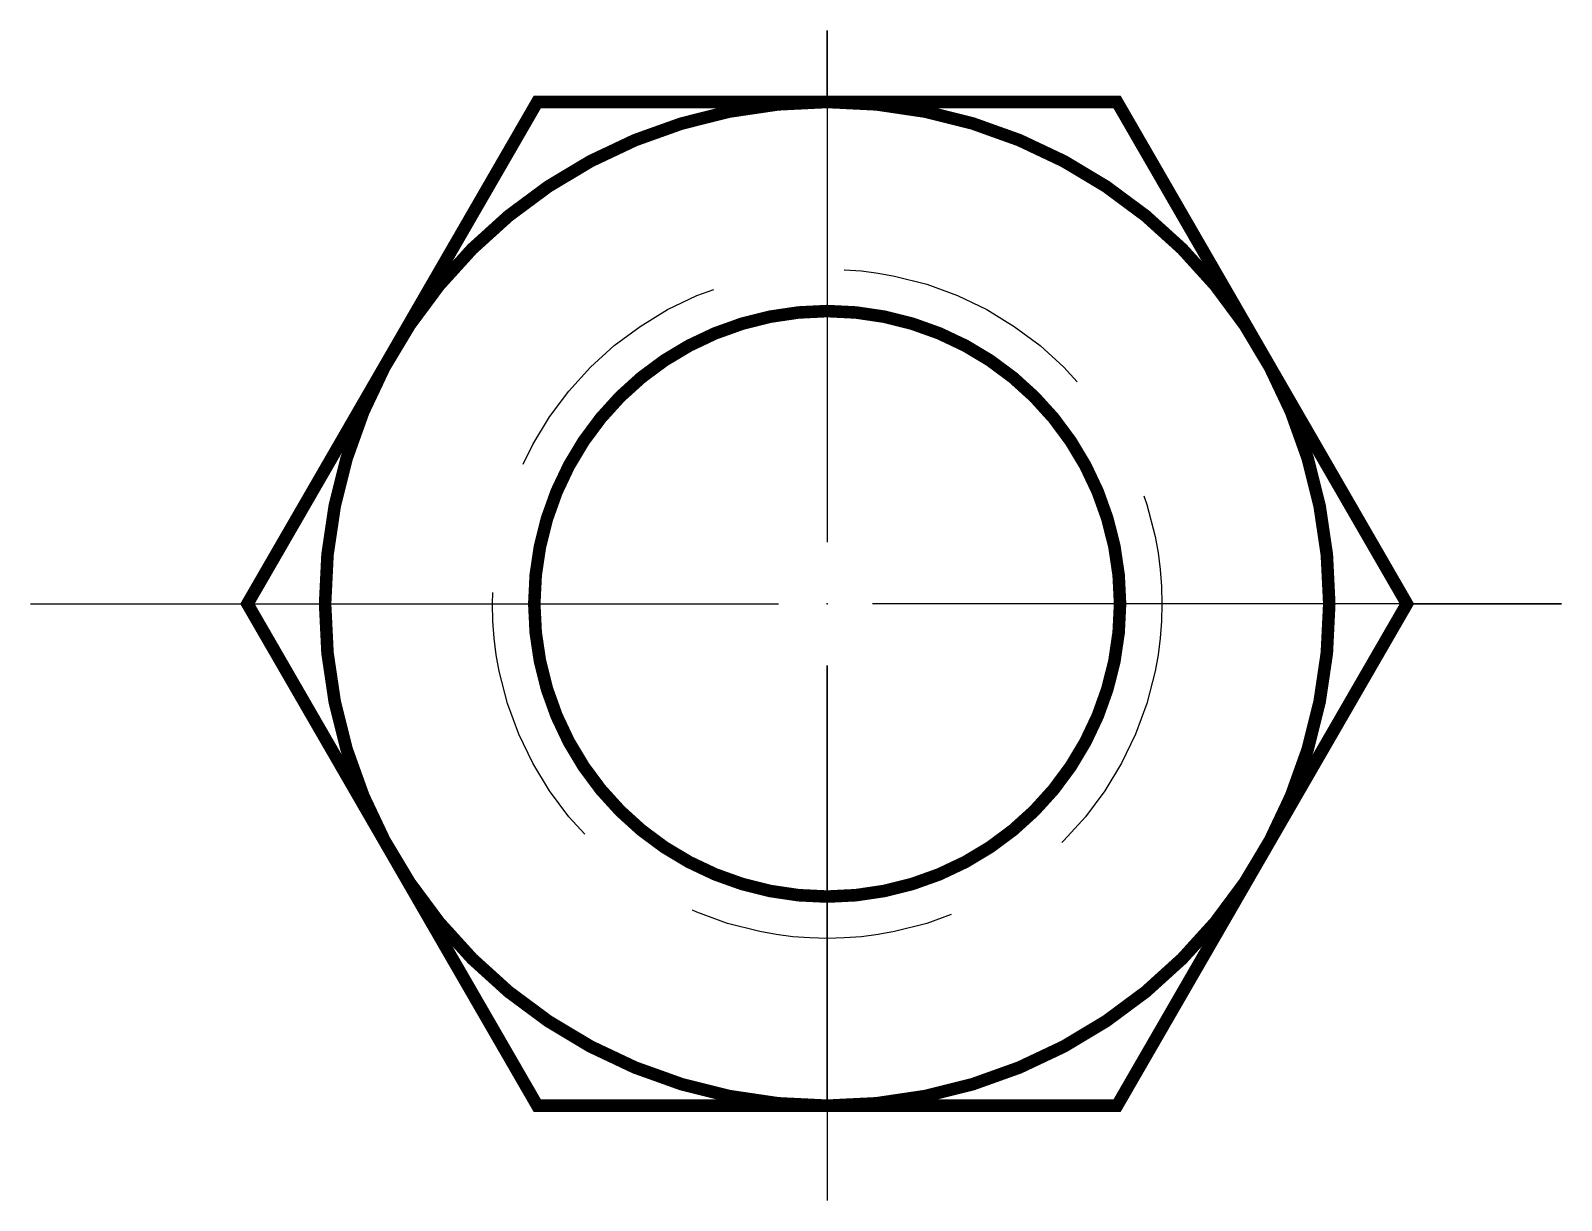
# Model space of a CAD drawing. Extents: x 244.2 to 280.8, y 204.3 to 232.3.
import ezdxf

# ---------------------------------------------------------------- set-up
doc = ezdxf.new("R2010")
doc.units = 0
doc.header["$MEASUREMENT"] = 0
doc.linetypes.add('DASHED2', pattern=[9.525, 6.35, -3.175])
doc.layers.get('0').update_dxf_attribs({"linetype": 'CONTINUOUS'})

msp = doc.modelspace()

# ---------------------------------------------------------------- linework, layer by layer
at = {"linetype": 'Continuous'}
for p, q in [((263.245, 232.254), (263.245, 220.026)), ((263.245, 230.548), (263.245, 232.254)), ((244.207, 218.548), (262.078, 218.548)), ((280.793, 218.548), (264.329, 218.548)), ((277.101, 218.548), (280.793, 218.548)), ((263.245, 217.074), (263.245, 204.284)), ((263.245, 206.548), (263.245, 217.074))]:
    msp.add_line(p, q, dxfattribs=at)
at = {"linetype": 'Continuous', "const_width": 0.3}
msp.add_lwpolyline([(256.317, 230.548), (270.173, 230.548), (277.101, 218.548), (270.173, 206.548), (256.317, 206.548), (249.389, 218.548), (256.317, 230.548)], dxfattribs=at)
at = {"linetype": 'Continuous'}
msp.add_lwpolyline([(256.317, 230.548), (249.389, 218.548), (256.317, 206.548), (270.173, 206.548), (277.101, 218.548), (270.173, 230.548)], close=True, dxfattribs=at)
at = {"linetype": 'Continuous', "const_width": 0.3}
for points in [[(275.245, 218.548, 1), (251.245, 218.548, -1)], [(270.245, 218.548, 1), (256.245, 218.548, 1)], [(251.245, 218.548, 1), (275.245, 218.548, -1)], [(256.245, 218.548, 1), (270.245, 218.548, -1)]]:
    msp.add_lwpolyline(points, format="xyb", dxfattribs=at)
at = {"linetype": 'Continuous'}
for radius in [12, 7]:
    msp.add_circle((263.245, 218.548), radius, dxfattribs=at)
at = {"linetype": 'DASHED2'}
msp.add_circle((263.245, 218.548), 8, dxfattribs=at)
at = {"linetype": 'Continuous'}
msp.add_point((263.245, 218.548), dxfattribs=at)

doc.saveas('drawing.dxf')
